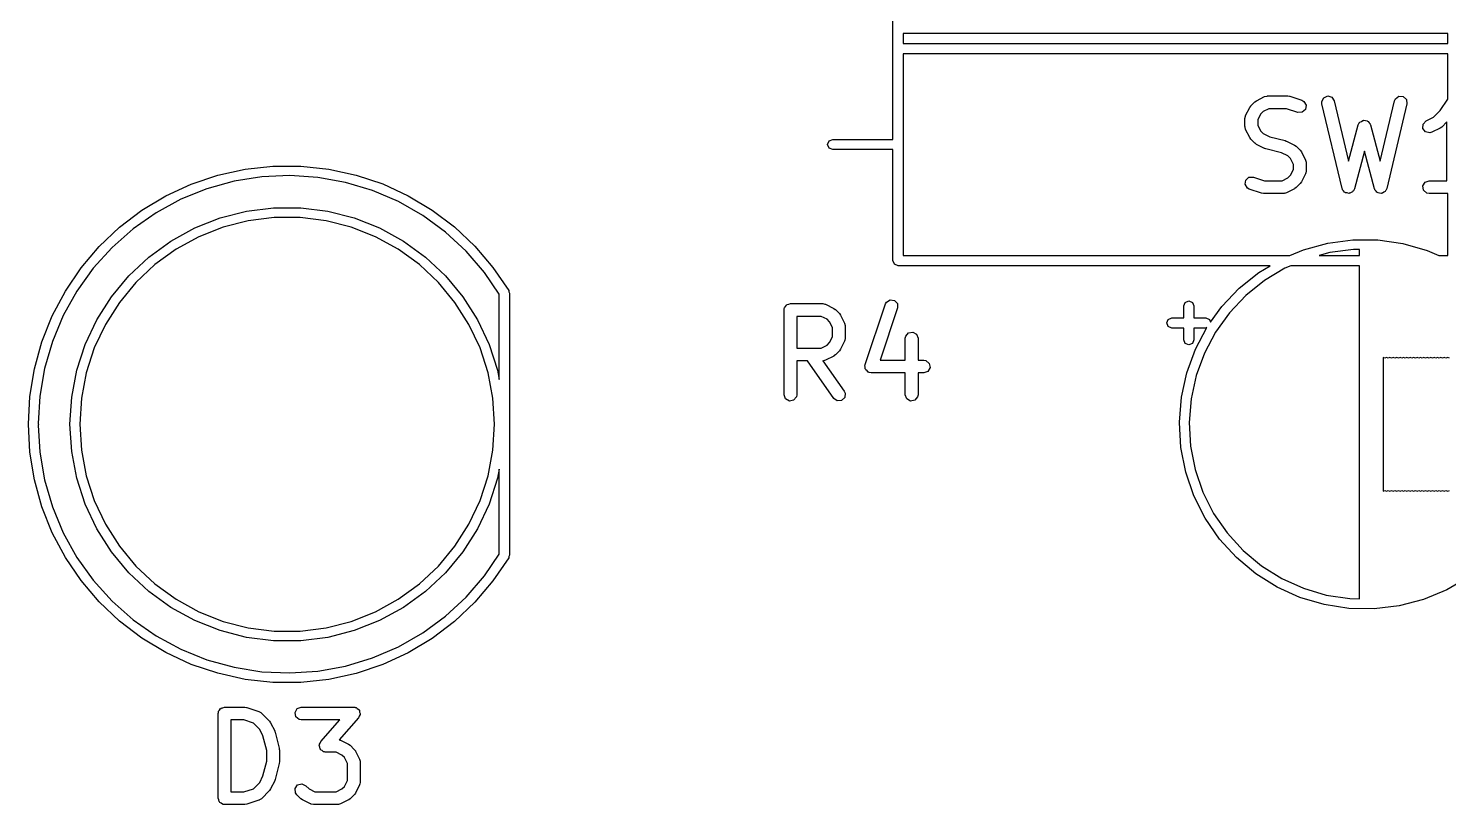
# Model space of a CAD drawing. Extents: x 6.2 to 32.3, y -34.5 to -0.4.
# Drawn here: x 6.18 to 22.92, y -34.49 to -25.33 of the extents above; entities that cross this region are included whole.
import ezdxf

# ---------------------------------------------------------------- set-up
doc = ezdxf.new("R2010")
doc.units = 0
doc.layers.add('BLACK', color=7, linetype='CONTINUOUS')

msp = doc.modelspace()

# ---------------------------------------------------------------- linework, layer by layer
at = {"layer": 'BLACK', "linetype": 'CONTINUOUS'}
for p, q in [((16.37, -26.64), (16.37, -24.26)), ((16.49, -25.39), (16.49, -25.51)), ((22.91, -25.39), (16.49, -25.39)), ((22.91, -25.51), (22.91, -25.39)), ((16.49, -25.51), (22.91, -25.51)), ((16.49, -25.63), (16.49, -28.01)), ((22.91, -25.63), (16.49, -25.63)), ((22.91, -26.1647), (22.91, -25.63)), ((20.527, -26.3593), (20.5746, -26.2641)), ((20.5746, -26.2641), (20.588, -26.2461)), ((20.588, -26.2461), (20.5887, -26.2446)), ((20.5887, -26.2446), (20.6363, -26.197)), ((20.6363, -26.197), (20.6546, -26.1841)), ((20.6546, -26.1841), (20.6558, -26.1829)), ((20.6558, -26.1829), (20.751, -26.1353)), ((20.8022, -26.2774), (20.7337, -26.3116)), ((20.751, -26.1353), (20.776, -26.1279)), ((20.776, -26.1279), (20.7803, -26.1289)), ((20.7803, -26.1289), (20.7845, -26.1274)), ((20.7845, -26.1274), (21.0226, -26.1274)), ((21.0105, -26.2774), (20.8022, -26.2774)), ((21.1418, -26.3212), (21.0105, -26.2774)), ((21.0226, -26.1274), (21.0447, -26.1313)), ((21.0447, -26.1313), (21.0464, -26.1312)), ((21.0464, -26.1312), (21.1892, -26.1788)), ((21.1892, -26.1788), (21.2121, -26.1913)), ((21.2121, -26.1913), (21.239, -26.235)), ((21.239, -26.235), (21.2314, -26.2857)), ((21.4243, -26.1937), (21.4473, -26.1479)), ((21.4259, -26.2198), (21.4243, -26.1937)), ((21.664, -27.2198), (21.4259, -26.2198)), ((21.4473, -26.1479), (21.4944, -26.1275)), ((21.4944, -26.1275), (21.5436, -26.1422)), ((21.5436, -26.1422), (21.5718, -26.185)), ((21.5718, -26.185), (21.741, -26.8959)), ((22.1138, -26.8959), (22.283, -26.185)), ((22.4289, -26.2198), (22.1908, -27.2198)), ((22.283, -26.185), (22.2934, -26.1611)), ((22.2934, -26.1611), (22.3345, -26.1305)), ((22.3345, -26.1305), (22.3857, -26.1335)), ((22.3857, -26.1335), (22.423, -26.1688)), ((22.423, -26.1688), (22.4289, -26.2198)), ((22.8215, -26.2975), (22.91, -26.1647)), ((20.5191, -26.3929), (20.5236, -26.3672)), ((20.5191, -26.4881), (20.5191, -26.3929)), ((20.5236, -26.3672), (20.5265, -26.3638)), ((20.5265, -26.3638), (20.527, -26.3593)), ((20.7033, -26.342), (20.6691, -26.4106)), ((20.6691, -26.4106), (20.6691, -26.4704)), ((20.7337, -26.3116), (20.7033, -26.342)), ((21.1931, -26.3197), (21.1418, -26.3212)), ((21.2314, -26.2857), (21.1931, -26.3197)), ((21.8549, -26.4688), (21.8659, -26.4451)), ((21.8659, -26.4451), (21.8715, -26.4412)), ((21.8715, -26.4412), (21.8744, -26.435)), ((21.8744, -26.435), (21.892, -26.4268)), ((21.892, -26.4268), (21.9079, -26.4157)), ((21.9079, -26.4157), (21.9147, -26.4163)), ((21.9147, -26.4163), (21.921, -26.4134)), ((21.921, -26.4134), (21.9397, -26.4184)), ((21.9397, -26.4184), (21.959, -26.4201)), ((21.959, -26.4201), (21.9639, -26.4249)), ((21.9639, -26.4249), (21.9705, -26.4267)), ((21.9705, -26.4267), (21.9816, -26.4426)), ((21.9816, -26.4426), (21.9953, -26.4563)), ((22.6205, -26.4583), (22.6558, -26.421)), ((22.6558, -26.421), (22.7401, -26.3788)), ((22.7401, -26.3788), (22.8215, -26.2975)), ((22.9, -26.4311), (22.8376, -26.4935)), ((22.9, -27.1274), (22.9, -26.4311)), ((20.5206, -26.4923), (20.5191, -26.4881)), ((20.5196, -26.4967), (20.5206, -26.4923)), ((20.527, -26.5216), (20.5196, -26.4967)), ((20.5746, -26.6169), (20.527, -26.5216)), ((20.6691, -26.4704), (20.7033, -26.5389)), ((20.7033, -26.5389), (20.7337, -26.5693)), ((20.7337, -26.5693), (20.8107, -26.6078)), ((20.8107, -26.6078), (20.9932, -26.6534)), ((21.741, -26.8959), (21.8549, -26.4688)), ((21.9953, -26.4563), (21.9959, -26.4631)), ((21.9959, -26.4631), (21.9999, -26.4688)), ((21.9999, -26.4688), (22.1138, -26.8959)), ((22.6174, -26.5095), (22.6205, -26.4583)), ((22.648, -26.5507), (22.6174, -26.5095)), ((22.6979, -26.5626), (22.648, -26.5507)), ((22.7228, -26.5552), (22.6979, -26.5626)), ((22.8181, -26.5076), (22.7228, -26.5552)), ((22.8192, -26.5064), (22.8181, -26.5076)), ((22.8376, -26.4935), (22.8192, -26.5064)), ((15.6, -26.7), (15.6176, -26.6576)), ((15.6176, -26.7424), (15.6, -26.7)), ((15.6176, -26.6576), (15.66, -26.64)), ((15.66, -26.76), (15.6176, -26.7424)), ((15.66, -26.64), (16.37, -26.64)), ((16.37, -26.76), (15.66, -26.76)), ((16.37, -28.07), (16.37, -26.76)), ((20.5758, -26.618), (20.5746, -26.6169)), ((20.5887, -26.6364), (20.5758, -26.618)), ((20.6363, -26.684), (20.5887, -26.6364)), ((20.6378, -26.6847), (20.6363, -26.684)), ((20.6558, -26.698), (20.6378, -26.6847)), ((20.751, -26.7457), (20.6558, -26.698)), ((20.7545, -26.7461), (20.751, -26.7457)), ((20.7664, -26.7513), (20.7545, -26.7461)), ((20.9488, -26.797), (20.7664, -26.7513)), ((20.9932, -26.6534), (21.005, -26.6587)), ((21.005, -26.6587), (21.0086, -26.6591)), ((21.0086, -26.6591), (21.1038, -26.7067)), ((21.1038, -26.7067), (21.1218, -26.7201)), ((21.1218, -26.7201), (21.1233, -26.7208)), ((21.1233, -26.7208), (21.1709, -26.7684)), ((21.1709, -26.7684), (21.1838, -26.7868)), ((21.9274, -26.7792), (21.8094, -27.2217)), ((22.0454, -27.2217), (21.9274, -26.7792)), ((21.0258, -26.8354), (20.9488, -26.797)), ((21.0562, -26.8659), (21.0258, -26.8354)), ((21.0905, -26.9344), (21.0562, -26.8659)), ((21.0905, -26.9942), (21.0905, -26.9344)), ((21.1838, -26.7868), (21.185, -26.7879)), ((21.185, -26.7879), (21.2326, -26.8831)), ((21.2326, -26.8831), (21.24, -26.9081)), ((21.24, -26.9081), (21.239, -26.9125)), ((21.239, -26.9125), (21.2405, -26.9167)), ((21.2405, -26.9167), (21.2405, -27.0119)), ((8.09916, -27.1674), (8.4119, -27.0618)), ((8.4119, -27.0618), (8.73424, -26.9906)), ((8.93099, -27.0807), (8.60374, -27.133)), ((8.73424, -26.9906), (9.06237, -26.9546)), ((9.26206, -27.0656), (8.93099, -27.0807)), ((9.06237, -26.9546), (9.39248, -26.9543)), ((9.59272, -27.0879), (9.26206, -27.0656)), ((9.39248, -26.9543), (9.72067, -26.9897)), ((9.91874, -27.1474), (9.59272, -27.0879)), ((9.72067, -26.9897), (10.0431, -27.0604)), ((10.0431, -27.0604), (10.3561, -27.1655)), ((20.5281, -27.119), (20.5665, -27.085)), ((20.5665, -27.085), (20.6178, -27.0836)), ((20.6178, -27.0836), (20.7491, -27.1274)), ((20.9573, -27.1274), (21.0258, -27.0931)), ((21.0258, -27.0931), (21.0562, -27.0627)), ((21.0562, -27.0627), (21.0905, -26.9942)), ((21.2326, -27.0454), (21.185, -27.1407)), ((21.2331, -27.041), (21.2326, -27.0454)), ((21.236, -27.0376), (21.2331, -27.041)), ((21.2405, -27.0119), (21.236, -27.0376)), ((7.79965, -27.3062), (8.09916, -27.1674)), ((8.28448, -27.2219), (7.97727, -27.3462)), ((8.60374, -27.133), (8.28448, -27.2219)), ((10.236, -27.2432), (9.91874, -27.1474)), ((10.5404, -27.3742), (10.236, -27.2432)), ((10.3561, -27.1655), (10.6558, -27.3038)), ((20.5206, -27.1698), (20.5281, -27.119)), ((20.5474, -27.2135), (20.5206, -27.1698)), ((20.5703, -27.2259), (20.5474, -27.2135)), ((20.7132, -27.2735), (20.5703, -27.2259)), ((20.7148, -27.2735), (20.7132, -27.2735)), ((20.7369, -27.2774), (20.7148, -27.2735)), ((20.975, -27.2774), (20.7369, -27.2774)), ((20.7491, -27.1274), (20.9573, -27.1274)), ((20.9792, -27.2758), (20.975, -27.2774)), ((20.9836, -27.2769), (20.9792, -27.2758)), ((21.0086, -27.2695), (20.9836, -27.2769)), ((21.1038, -27.2218), (21.0086, -27.2695)), ((21.1049, -27.2207), (21.1038, -27.2218)), ((21.1233, -27.2078), (21.1049, -27.2207)), ((21.1709, -27.1602), (21.1233, -27.2078)), ((21.1716, -27.1587), (21.1709, -27.1602)), ((21.185, -27.1407), (21.1716, -27.1587)), ((21.6683, -27.2263), (21.664, -27.2198)), ((21.669, -27.2342), (21.6683, -27.2263)), ((21.6821, -27.2472), (21.669, -27.2342)), ((21.6922, -27.2626), (21.6821, -27.2472)), ((21.6997, -27.2648), (21.6922, -27.2626)), ((21.7053, -27.2704), (21.6997, -27.2648)), ((21.7237, -27.272), (21.7053, -27.2704)), ((21.7414, -27.2772), (21.7237, -27.272)), ((21.7486, -27.2741), (21.7414, -27.2772)), ((21.7564, -27.2748), (21.7486, -27.2741)), ((21.7715, -27.2642), (21.7564, -27.2748)), ((21.7884, -27.2569), (21.7715, -27.2642)), ((21.792, -27.2498), (21.7884, -27.2569)), ((21.7984, -27.2453), (21.792, -27.2498)), ((21.8094, -27.2217), (21.7984, -27.2453)), ((22.0499, -27.2282), (22.0454, -27.2217)), ((22.0508, -27.236), (22.0499, -27.2282)), ((22.0642, -27.2486), (22.0508, -27.236)), ((22.0748, -27.2638), (22.0642, -27.2486)), ((22.0824, -27.2658), (22.0748, -27.2638)), ((22.0881, -27.2712), (22.0824, -27.2658)), ((22.1065, -27.2723), (22.0881, -27.2712)), ((22.1243, -27.2771), (22.1065, -27.2723)), ((22.1315, -27.2738), (22.1243, -27.2771)), ((22.1393, -27.2743), (22.1315, -27.2738)), ((22.1541, -27.2633), (22.1393, -27.2743)), ((22.1708, -27.2555), (22.1541, -27.2633)), ((22.1742, -27.2483), (22.1708, -27.2555)), ((22.1805, -27.2437), (22.1742, -27.2483)), ((22.1908, -27.2198), (22.1805, -27.2437)), ((22.6154, -27.1894), (22.6411, -27.1449)), ((22.6244, -27.2399), (22.6154, -27.1894)), ((22.6637, -27.2729), (22.6244, -27.2399)), ((22.6411, -27.1449), (22.6893, -27.1274)), ((22.6893, -27.2774), (22.6637, -27.2729)), ((22.6893, -27.1274), (22.9, -27.1274)), ((22.91, -27.2774), (22.6893, -27.2774)), ((22.91, -28.01), (22.91, -27.2774)), ((7.51691, -27.4765), (7.79965, -27.3062)), ((7.97727, -27.3462), (7.68604, -27.5044)), ((8.7503, -27.4853), (9.06926, -27.4451)), ((9.06926, -27.4451), (9.39074, -27.4451)), ((9.39074, -27.4451), (9.7097, -27.4853)), ((10.8281, -27.5387), (10.5404, -27.3742)), ((10.6558, -27.3038), (10.9388, -27.4737)), ((7.25423, -27.6765), (7.51691, -27.4765)), ((7.68604, -27.5044), (7.4145, -27.6944)), ((8.14001, -27.6836), (8.43892, -27.5653)), ((8.43892, -27.5653), (8.7503, -27.4853)), ((8.77189, -27.5985), (8.47451, -27.6748)), ((9.07649, -27.56), (8.77189, -27.5985)), ((9.38351, -27.56), (9.07649, -27.56)), ((9.68811, -27.5985), (9.38351, -27.56)), ((9.98549, -27.6748), (9.68811, -27.5985)), ((9.7097, -27.4853), (10.0211, -27.5653)), ((10.0211, -27.5653), (10.32, -27.6836)), ((11.0954, -27.7346), (10.8281, -27.5387)), ((10.9388, -27.4737), (11.2018, -27.6731)), ((7.01469, -27.9036), (7.25423, -27.6765)), ((7.4145, -27.6944), (7.16612, -27.9138)), ((7.85828, -27.8385), (8.14001, -27.6836)), ((8.47451, -27.6748), (8.18905, -27.7879)), ((10.271, -27.7879), (9.98549, -27.6748)), ((10.32, -27.6836), (10.6017, -27.8385)), ((11.339, -27.9594), (11.0954, -27.7346)), ((11.2018, -27.6731), (11.4418, -27.8999)), ((6.8011, -28.1553), (7.01469, -27.9036)), ((7.16612, -27.9138), (6.94405, -28.1598)), ((7.59819, -28.0275), (7.85828, -27.8385)), ((7.92, -27.9358), (7.67161, -28.1162)), ((8.18905, -27.7879), (7.92, -27.9358)), ((10.54, -27.9358), (10.271, -27.7879)), ((10.7884, -28.1162), (10.54, -27.9358)), ((10.6017, -27.8385), (10.8618, -28.0275)), ((11.4418, -27.8999), (11.6558, -28.1512)), ((21.0493, -28.01), (21.2105, -27.9413)), ((21.2105, -27.9413), (21.4965, -27.863)), ((21.4965, -27.863), (21.7905, -27.8243)), ((21.7978, -27.9393), (21.5193, -27.9759)), ((21.7905, -27.8243), (22.0871, -27.8259)), ((21.8674, -27.9396), (21.7978, -27.9393)), ((21.8674, -28.01), (21.8674, -27.9396)), ((22.0871, -27.8259), (22.3806, -27.8676)), ((22.3806, -27.8676), (22.6658, -27.9489)), ((22.6658, -27.9489), (22.8051, -28.01)), ((7.36384, -28.2476), (7.59819, -28.0275)), ((7.67161, -28.1162), (7.4478, -28.3264)), ((11.0122, -28.3264), (10.7884, -28.1162)), ((10.8618, -28.0275), (11.0962, -28.2476)), ((11.5556, -28.2102), (11.339, -27.9594)), ((16.3876, -28.1124), (16.37, -28.07)), ((16.43, -28.13), (16.3876, -28.1124)), ((16.49, -28.01), (21.0493, -28.01)), ((21.5193, -27.9759), (21.3947, -28.01)), ((21.3947, -28.01), (21.8674, -28.01)), ((22.8051, -28.01), (22.91, -28.01)), ((6.61597, -28.4286), (6.8011, -28.1553)), ((6.94405, -28.1598), (6.75114, -28.4293)), ((7.15892, -28.4953), (7.36384, -28.2476)), ((11.0962, -28.2476), (11.3011, -28.4953)), ((11.73, -28.4654), (11.5556, -28.2102)), ((11.6558, -28.1512), (11.8414, -28.4242)), ((20.8167, -28.13), (16.43, -28.13)), ((20.4518, -28.3953), (20.6832, -28.2099)), ((20.6832, -28.2099), (20.8167, -28.13)), ((20.99, -28.1602), (20.749, -28.3045)), ((21.0609, -28.13), (20.99, -28.1602)), ((21.8674, -28.13), (21.0609, -28.13)), ((21.8674, -32.0593), (21.8674, -28.13)), ((6.46145, -28.7203), (6.61597, -28.4286)), ((6.75114, -28.4293), (6.58985, -28.7188)), ((7.4478, -28.3264), (7.2521, -28.563)), ((11.2079, -28.563), (11.0122, -28.3264)), ((11.8414, -28.4242), (11.8414, -28.4242)), ((11.8414, -28.4242), (11.8438, -28.4399)), ((11.8438, -28.4399), (11.85, -28.455)), ((11.85, -28.455), (11.85, -31.545)), ((20.2477, -28.6104), (20.4518, -28.3953)), ((20.749, -28.3045), (20.5298, -28.4801)), ((6.98665, -28.7667), (7.15892, -28.4953)), ((7.2521, -28.563), (7.08758, -28.8222)), ((11.3724, -28.8222), (11.2079, -28.563)), ((11.3011, -28.4953), (11.4733, -28.7667)), ((11.73, -29.4704), (11.73, -28.4654)), ((15.0914, -28.6267), (15.104, -28.6118)), ((15.104, -28.6118), (15.1137, -28.5949)), ((15.1137, -28.5949), (15.1201, -28.5926)), ((15.1201, -28.5926), (15.1244, -28.5874)), ((15.1244, -28.5874), (15.1436, -28.584)), ((15.1436, -28.584), (15.1619, -28.5774)), ((15.1619, -28.5774), (15.5429, -28.5774)), ((15.5429, -28.5774), (15.5685, -28.5819)), ((15.5685, -28.5819), (15.5719, -28.5848)), ((15.5719, -28.5848), (15.5764, -28.5853)), ((15.5764, -28.5853), (15.6716, -28.6329)), ((16.0431, -29.2953), (16.2812, -28.581)), ((16.2812, -28.581), (16.2936, -28.5581)), ((16.2936, -28.5581), (16.3373, -28.5313)), ((16.3373, -28.5313), (16.3881, -28.5388)), ((16.3881, -28.5388), (16.4221, -28.5772)), ((16.4221, -28.5772), (16.4235, -28.6285)), ((19.7976, -28.605), (19.8152, -28.5626)), ((19.7976, -28.745), (19.7976, -28.605)), ((19.8152, -28.5626), (19.8576, -28.545)), ((19.8576, -28.545), (19.9, -28.5626)), ((19.9, -28.5626), (19.9176, -28.605)), ((19.9176, -28.605), (19.9176, -28.745)), ((20.114, -28.7964), (20.2477, -28.6104)), ((20.5298, -28.4801), (20.3364, -28.6838)), ((6.33937, -29.027), (6.46145, -28.7203)), ((6.58985, -28.7188), (6.46222, -29.0246)), ((6.84977, -29.0576), (6.98665, -28.7667)), ((11.4733, -28.7667), (11.6102, -29.0576)), ((15.0869, -28.6524), (15.0886, -28.6426)), ((15.0869, -29.6524), (15.0869, -28.6524)), ((15.088, -28.6394), (15.0897, -28.6365)), ((15.0886, -28.6426), (15.088, -28.6394)), ((15.0897, -28.6365), (15.0914, -28.6267)), ((15.2369, -28.7274), (15.2369, -29.1012)), ((15.5252, -28.7274), (15.2369, -28.7274)), ((15.5937, -28.7616), (15.5252, -28.7274)), ((15.6241, -28.792), (15.5937, -28.7616)), ((15.6716, -28.6329), (15.6896, -28.6463)), ((15.6896, -28.6463), (15.6911, -28.647)), ((15.6911, -28.647), (15.7387, -28.6946)), ((15.7387, -28.6946), (15.7516, -28.713)), ((15.7516, -28.713), (15.7528, -28.7141)), ((15.7528, -28.7141), (15.8004, -28.8093)), ((16.4235, -28.6285), (16.2183, -29.244)), ((19.5976, -28.805), (19.6152, -28.7626)), ((19.6152, -28.7626), (19.6576, -28.745)), ((19.6576, -28.745), (19.7976, -28.745)), ((19.9176, -28.745), (20.0576, -28.745)), ((20.0576, -28.745), (20.1, -28.7626)), ((20.1, -28.7626), (20.114, -28.7964)), ((20.3364, -28.6838), (20.1725, -28.9119)), ((7.08758, -28.8222), (6.95686, -29.1)), ((11.5031, -29.1), (11.3724, -28.8222)), ((15.6583, -28.8606), (15.6241, -28.792)), ((15.6583, -28.968), (15.6583, -28.8606)), ((15.8004, -28.8093), (15.8078, -28.8343)), ((15.8078, -28.8343), (15.8068, -28.8386)), ((15.8068, -28.8386), (15.8083, -28.8429)), ((15.8083, -28.8429), (15.8083, -28.9857)), ((16.52, -28.9601), (16.553, -28.9208)), ((16.553, -28.9208), (16.6035, -28.9119)), ((16.6035, -28.9119), (16.6479, -28.9375)), ((16.6479, -28.9375), (16.6655, -28.9857)), ((19.6152, -28.8474), (19.5976, -28.805)), ((19.6576, -28.865), (19.6152, -28.8474)), ((19.7976, -28.865), (19.6576, -28.865)), ((19.7976, -29.005), (19.7976, -28.865)), ((20.0576, -28.865), (19.9176, -28.865)), ((19.9176, -28.865), (19.9176, -29.005)), ((19.9359, -29.1133), (20.0701, -28.8598)), ((20.1725, -28.9119), (20.0411, -29.1602)), ((20.0701, -28.8598), (20.0576, -28.865)), ((6.25114, -29.3451), (6.33937, -29.027)), ((6.46222, -29.0246), (6.3699, -29.3429)), ((6.75043, -29.3634), (6.84977, -29.0576)), ((6.95686, -29.1), (6.86198, -29.392)), ((11.598, -29.392), (11.5031, -29.1)), ((11.6102, -29.0576), (11.7096, -29.3634)), ((15.2369, -29.1012), (15.5252, -29.1012)), ((15.5252, -29.1012), (15.5937, -29.0669)), ((15.5937, -29.0669), (15.6241, -29.0365)), ((15.6241, -29.0365), (15.6583, -28.968)), ((15.7528, -29.1145), (15.7394, -29.1325)), ((15.8004, -29.0193), (15.7528, -29.1145)), ((15.8009, -29.0148), (15.8004, -29.0193)), ((15.8038, -29.0114), (15.8009, -29.0148)), ((15.8083, -28.9857), (15.8038, -29.0114)), ((16.5155, -28.9857), (16.52, -28.9601)), ((16.5155, -29.244), (16.5155, -28.9857)), ((16.6655, -28.9857), (16.6655, -29.244)), ((19.8152, -29.0474), (19.7976, -29.005)), ((19.8576, -29.065), (19.8152, -29.0474)), ((19.834, -29.3918), (19.9359, -29.1133)), ((19.9, -29.0474), (19.8576, -29.065)), ((19.9176, -29.005), (19.9, -29.0474)), ((15.361, -29.2512), (15.2369, -29.2512)), ((15.2369, -29.2512), (15.2369, -29.6524)), ((15.6719, -29.6954), (15.361, -29.2512)), ((15.5471, -29.2497), (15.5438, -29.2508)), ((15.5438, -29.2508), (15.7948, -29.6094)), ((15.5514, -29.2507), (15.5471, -29.2497)), ((15.5764, -29.2433), (15.5514, -29.2507)), ((15.6716, -29.1957), (15.5764, -29.2433)), ((15.6728, -29.1945), (15.6716, -29.1957)), ((15.6911, -29.1816), (15.6728, -29.1945)), ((15.7387, -29.134), (15.6911, -29.1816)), ((15.7394, -29.1325), (15.7387, -29.134)), ((16.2183, -29.244), (16.5155, -29.244)), ((16.6655, -29.244), (16.7333, -29.244)), ((16.7333, -29.244), (16.759, -29.2486)), ((16.759, -29.2486), (16.7983, -29.2815)), ((16.7983, -29.2815), (16.8072, -29.3321)), ((20.0411, -29.1602), (19.9446, -29.4239)), ((22.1674, -29.22), (22.1474, -29.2117)), ((22.1474, -29.2117), (22.1474, -30.7883)), ((22.1874, -29.2117), (22.1674, -29.22)), ((22.2074, -29.22), (22.1874, -29.2117)), ((22.2274, -29.2117), (22.2074, -29.22)), ((22.2474, -29.22), (22.2274, -29.2117)), ((22.2674, -29.2117), (22.2474, -29.22)), ((22.2874, -29.22), (22.2674, -29.2117)), ((22.3074, -29.2117), (22.2874, -29.22)), ((22.3274, -29.22), (22.3074, -29.2117)), ((22.3474, -29.2117), (22.3274, -29.22)), ((22.3674, -29.22), (22.3474, -29.2117)), ((22.3874, -29.2117), (22.3674, -29.22)), ((22.4074, -29.22), (22.3874, -29.2117)), ((22.4274, -29.2117), (22.4074, -29.22)), ((22.4474, -29.22), (22.4274, -29.2117)), ((22.4674, -29.2117), (22.4474, -29.22)), ((22.4874, -29.22), (22.4674, -29.2117)), ((22.5074, -29.2117), (22.4874, -29.22)), ((22.5274, -29.22), (22.5074, -29.2117)), ((22.5474, -29.2117), (22.5274, -29.22)), ((22.5674, -29.22), (22.5474, -29.2117)), ((22.5874, -29.2117), (22.5674, -29.22)), ((22.6074, -29.22), (22.5874, -29.2117)), ((22.6279, -29.2115), (22.6074, -29.22)), ((22.6484, -29.22), (22.6279, -29.2115)), ((22.6684, -29.2117), (22.6484, -29.22)), ((22.6884, -29.22), (22.6684, -29.2117)), ((22.7084, -29.2117), (22.6884, -29.22)), ((22.7284, -29.22), (22.7084, -29.2117)), ((22.7484, -29.2117), (22.7284, -29.22)), ((22.7684, -29.22), (22.7484, -29.2117)), ((22.7884, -29.2117), (22.7684, -29.22)), ((22.8084, -29.22), (22.7884, -29.2117)), ((22.8284, -29.2117), (22.8084, -29.22)), ((22.8484, -29.22), (22.8284, -29.2117)), ((22.8684, -29.2117), (22.8484, -29.22)), ((22.8884, -29.22), (22.8684, -29.2117)), ((22.9084, -29.2117), (22.8884, -29.22)), ((22.9284, -29.22), (22.9084, -29.2117)), ((6.19781, -29.6708), (6.25114, -29.3451)), ((6.3699, -29.3429), (6.31405, -29.6696)), ((6.69019, -29.6791), (6.75043, -29.3634)), ((6.86198, -29.392), (6.80445, -29.6936)), ((11.6555, -29.6936), (11.598, -29.392)), ((11.7096, -29.3634), (11.73, -29.4704)), ((16.0404, -29.306), (16.0433, -29.3011)), ((16.044, -29.3262), (16.0404, -29.306)), ((16.0433, -29.3011), (16.0431, -29.2953)), ((16.0445, -29.3466), (16.044, -29.3262)), ((16.0483, -29.3509), (16.0445, -29.3466)), ((16.0493, -29.3565), (16.0483, -29.3509)), ((16.065, -29.3697), (16.0493, -29.3565)), ((16.0786, -29.385), (16.065, -29.3697)), ((16.0842, -29.3858), (16.0786, -29.385)), ((16.0886, -29.3895), (16.0842, -29.3858)), ((16.1143, -29.394), (16.0886, -29.3895)), ((16.5155, -29.394), (16.1143, -29.394)), ((16.5155, -29.6524), (16.5155, -29.394)), ((16.7333, -29.394), (16.6655, -29.394)), ((16.6655, -29.394), (16.6655, -29.6524)), ((16.7815, -29.3765), (16.7333, -29.394)), ((16.8072, -29.3321), (16.7815, -29.3765)), ((19.7708, -29.6815), (19.834, -29.3918)), ((19.9446, -29.4239), (19.8847, -29.6984)), ((15.7948, -29.6094), (15.8058, -29.633)), ((6.18006, -29.9994), (6.19781, -29.6708)), ((6.31405, -29.6696), (6.29598, -29.9898)), ((6.67, -30), (6.69019, -29.6791)), ((6.80445, -29.6936), (6.78518, -30)), ((11.6748, -30), (11.6555, -29.6936)), ((15.1045, -29.7006), (15.0869, -29.6524)), ((15.1489, -29.7262), (15.1045, -29.7006)), ((15.1994, -29.7173), (15.1489, -29.7262)), ((15.2324, -29.678), (15.1994, -29.7173)), ((15.2369, -29.6524), (15.2324, -29.678)), ((15.7139, -29.7248), (15.6719, -29.6954)), ((15.765, -29.7204), (15.7139, -29.7248)), ((15.8013, -29.6841), (15.765, -29.7204)), ((15.8058, -29.633), (15.8013, -29.6841)), ((16.533, -29.7006), (16.5155, -29.6524)), ((16.5775, -29.7262), (16.533, -29.7006)), ((16.628, -29.7173), (16.5775, -29.7262)), ((16.661, -29.678), (16.628, -29.7173)), ((16.6655, -29.6524), (16.661, -29.678)), ((19.7475, -29.9772), (19.7708, -29.6815)), ((19.8847, -29.6984), (19.8627, -29.9784)), ((6.18, -29.9995), (6.18006, -29.9994)), ((6.18003, -30), (6.18, -29.9995)), ((6.18, -29.9995), (6.18, -29.9995)), ((6.18, -30.0005), (6.18003, -30)), ((6.18006, -30.0006), (6.18, -30.0005)), ((6.18, -30.0005), (6.18, -30.0005)), ((6.19781, -30.3291), (6.18006, -30.0006)), ((6.29598, -29.9898), (6.3, -29.9995)), ((6.3, -30.0005), (6.29598, -30.0102)), ((6.29598, -30.0102), (6.31405, -30.3304)), ((6.3, -29.9995), (6.29981, -30)), ((6.29981, -30), (6.3, -30.0005)), ((6.69019, -30.3209), (6.67, -30)), ((6.78518, -30), (6.80445, -30.3064)), ((11.6555, -30.3064), (11.6748, -30)), ((19.7476, -29.9784), (19.7475, -29.9772)), ((19.7646, -30.2732), (19.7476, -29.9784)), ((19.8627, -29.9784), (19.8789, -30.2588)), ((19.8217, -30.5642), (19.7646, -30.2732)), ((19.8789, -30.2588), (19.9329, -30.5344)), ((6.25114, -30.6549), (6.19781, -30.3291)), ((6.31405, -30.3304), (6.3699, -30.6571)), ((6.75043, -30.6366), (6.69019, -30.3209)), ((6.80445, -30.3064), (6.86198, -30.608)), ((11.598, -30.608), (11.6555, -30.3064)), ((6.86198, -30.608), (6.95686, -30.9)), ((11.5031, -30.9), (11.598, -30.608)), ((11.73, -30.5296), (11.7096, -30.6366)), ((11.73, -31.5346), (11.73, -30.5296)), ((19.9177, -30.8448), (19.8217, -30.5642)), ((19.9329, -30.5344), (20.0239, -30.8001)), ((6.33937, -30.973), (6.25114, -30.6549)), ((6.3699, -30.6571), (6.46222, -30.9754)), ((6.84977, -30.9424), (6.75043, -30.6366)), ((11.7096, -30.6366), (11.6102, -30.9424)), ((20.0239, -30.8001), (20.1501, -31.0511)), ((22.1474, -30.7883), (22.1674, -30.78)), ((22.1674, -30.78), (22.1874, -30.7883)), ((22.1874, -30.7883), (22.2074, -30.78)), ((22.2074, -30.78), (22.2274, -30.7883)), ((22.2274, -30.7883), (22.2474, -30.78)), ((22.2474, -30.78), (22.2674, -30.7883)), ((22.2674, -30.7883), (22.2874, -30.78)), ((22.2874, -30.78), (22.3074, -30.7883)), ((22.3074, -30.7883), (22.3274, -30.78)), ((22.3274, -30.78), (22.3474, -30.7883)), ((22.3474, -30.7883), (22.3674, -30.78)), ((22.3674, -30.78), (22.3874, -30.7883)), ((22.3874, -30.7883), (22.4074, -30.78)), ((22.4074, -30.78), (22.4274, -30.7883)), ((22.4274, -30.7883), (22.4474, -30.78)), ((22.4474, -30.78), (22.4674, -30.7883)), ((22.4674, -30.7883), (22.4874, -30.78)), ((22.4874, -30.78), (22.5074, -30.7883)), ((22.5074, -30.7883), (22.5274, -30.78)), ((22.5274, -30.78), (22.5474, -30.7883)), ((22.5474, -30.7883), (22.5674, -30.78)), ((22.5674, -30.78), (22.5874, -30.7883)), ((22.5874, -30.7883), (22.6074, -30.78)), ((22.6074, -30.78), (22.6279, -30.7885)), ((22.6279, -30.7885), (22.6484, -30.78)), ((22.6484, -30.78), (22.6684, -30.7883)), ((22.6684, -30.7883), (22.6884, -30.78)), ((22.6884, -30.78), (22.7084, -30.7883)), ((22.7084, -30.7883), (22.7284, -30.78)), ((22.7284, -30.78), (22.7484, -30.7883)), ((22.7484, -30.7883), (22.7684, -30.78)), ((22.7684, -30.78), (22.7884, -30.7883)), ((22.7884, -30.7883), (22.8084, -30.78)), ((22.8084, -30.78), (22.8284, -30.7883)), ((22.8284, -30.7883), (22.8484, -30.78)), ((22.8484, -30.78), (22.8684, -30.7883)), ((22.8684, -30.7883), (22.8884, -30.78)), ((22.8884, -30.78), (22.9084, -30.7883)), ((22.9084, -30.7883), (22.9284, -30.78)), ((6.98665, -31.2333), (6.84977, -30.9424)), ((6.95686, -30.9), (7.08758, -31.1778)), ((11.3724, -31.1778), (11.5031, -30.9)), ((11.6102, -30.9424), (11.4733, -31.2333)), ((20.051, -31.1097), (19.9177, -30.8448)), ((6.46145, -31.2797), (6.33937, -30.973)), ((6.46222, -30.9754), (6.58985, -31.2812)), ((20.2189, -31.3541), (20.051, -31.1097)), ((20.1501, -31.0511), (20.3092, -31.2826)), ((6.61597, -31.5714), (6.46145, -31.2797)), ((6.58985, -31.2812), (6.75114, -31.5707)), ((7.15892, -31.5047), (6.98665, -31.2333)), ((7.08758, -31.1778), (7.2521, -31.437)), ((11.2079, -31.437), (11.3724, -31.1778)), ((11.4733, -31.2333), (11.3011, -31.5047)), ((20.3092, -31.2826), (20.4983, -31.4903)), ((7.2521, -31.437), (7.4478, -31.6736)), ((11.0122, -31.6736), (11.2079, -31.437)), ((20.4185, -31.5734), (20.2189, -31.3541)), ((6.8011, -31.8447), (6.61597, -31.5714)), ((6.75114, -31.5707), (6.94405, -31.8402)), ((7.36384, -31.7524), (7.15892, -31.5047)), ((11.3011, -31.5047), (11.0962, -31.7524)), ((11.5556, -31.7898), (11.73, -31.5346)), ((11.8414, -31.5758), (11.6558, -31.8488)), ((11.8438, -31.5601), (11.8414, -31.5758)), ((11.8414, -31.5758), (11.8414, -31.5758)), ((11.85, -31.545), (11.8438, -31.5601)), ((20.646, -31.7637), (20.4185, -31.5734)), ((20.4983, -31.4903), (20.7137, -31.6705)), ((7.59819, -31.9725), (7.36384, -31.7524)), ((7.4478, -31.6736), (7.67161, -31.8838)), ((10.7884, -31.8838), (11.0122, -31.6736)), ((11.0962, -31.7524), (10.8618, -31.9725)), ((11.339, -32.0406), (11.5556, -31.7898)), ((20.8972, -31.9212), (20.646, -31.7637)), ((20.7137, -31.6705), (20.9517, -31.8197)), ((23.1527, -31.803), (22.8967, -31.9527)), ((7.01469, -32.0964), (6.8011, -31.8447)), ((6.94405, -31.8402), (7.16612, -32.0862)), ((7.67161, -31.8838), (7.92, -32.0642)), ((10.54, -32.0642), (10.7884, -31.8838)), ((11.6558, -31.8488), (11.4418, -32.1001)), ((21.1675, -32.0433), (20.8972, -31.9212)), ((20.9517, -31.8197), (21.2077, -31.9353)), ((21.2077, -31.9353), (21.477, -32.0151)), ((22.8967, -31.9527), (22.6227, -32.0661)), ((7.25423, -32.3235), (7.01469, -32.0964)), ((7.16612, -32.0862), (7.4145, -32.3056)), ((7.85828, -32.1615), (7.59819, -31.9725)), ((7.92, -32.0642), (8.18905, -32.2121)), ((10.271, -32.2121), (10.54, -32.0642)), ((10.8618, -31.9725), (10.6017, -32.1615)), ((11.0954, -32.2654), (11.339, -32.0406)), ((11.4418, -32.1001), (11.2018, -32.3269)), ((21.4518, -32.1275), (21.1675, -32.0433)), ((21.745, -32.1724), (21.4518, -32.1275)), ((21.477, -32.0151), (21.7546, -32.0576)), ((21.7546, -32.0576), (21.8674, -32.0593)), ((22.6227, -32.0661), (22.3359, -32.1414)), ((7.4145, -32.3056), (7.68604, -32.4956)), ((8.14001, -32.3164), (7.85828, -32.1615)), ((8.18905, -32.2121), (8.47451, -32.3252)), ((9.98549, -32.3252), (10.271, -32.2121)), ((10.6017, -32.1615), (10.32, -32.3164)), ((10.8281, -32.4613), (11.0954, -32.2654)), ((22.0415, -32.177), (21.745, -32.1724)), ((22.3359, -32.1414), (22.0415, -32.177)), ((7.51691, -32.5235), (7.25423, -32.3235)), ((8.43892, -32.4347), (8.14001, -32.3164)), ((8.7503, -32.5147), (8.43892, -32.4347)), ((8.47451, -32.3252), (8.77189, -32.4015)), ((8.77189, -32.4015), (9.07649, -32.44)), ((9.07649, -32.44), (9.38351, -32.44)), ((9.38351, -32.44), (9.68811, -32.4015)), ((9.68811, -32.4015), (9.98549, -32.3252)), ((10.0211, -32.4347), (9.7097, -32.5147)), ((10.32, -32.3164), (10.0211, -32.4347)), ((10.5404, -32.6258), (10.8281, -32.4613)), ((11.2018, -32.3269), (10.9388, -32.5263)), ((7.79965, -32.6938), (7.51691, -32.5235)), ((7.68604, -32.4956), (7.97727, -32.6538)), ((9.06926, -32.5549), (8.7503, -32.5147)), ((9.39074, -32.5549), (9.06926, -32.5549)), ((9.7097, -32.5147), (9.39074, -32.5549)), ((10.236, -32.7568), (10.5404, -32.6258)), ((10.9388, -32.5263), (10.6558, -32.6962)), ((8.09916, -32.8326), (7.79965, -32.6938)), ((7.97727, -32.6538), (8.28448, -32.7781)), ((8.28448, -32.7781), (8.60374, -32.867)), ((9.91874, -32.8526), (10.236, -32.7568)), ((10.6558, -32.6962), (10.3561, -32.8345)), ((8.4119, -32.9382), (8.09916, -32.8326)), ((8.73424, -33.0094), (8.4119, -32.9382)), ((8.60374, -32.867), (8.93099, -32.9193)), ((8.93099, -32.9193), (9.26206, -32.9344)), ((9.26206, -32.9344), (9.59272, -32.9121)), ((9.59272, -32.9121), (9.91874, -32.8526)), ((10.0431, -32.9396), (9.72067, -33.0103)), ((10.3561, -32.8345), (10.0431, -32.9396)), ((9.06237, -33.0454), (8.73424, -33.0094)), ((9.39248, -33.0457), (9.06237, -33.0454)), ((9.72067, -33.0103), (9.39248, -33.0457)), ((8.4169, -33.4124), (8.41862, -33.4026)), ((8.4169, -34.4124), (8.4169, -33.4124)), ((8.41804, -33.3994), (8.41971, -33.3965)), ((8.41862, -33.4026), (8.41804, -33.3994)), ((8.41971, -33.3965), (8.42143, -33.3867)), ((8.42143, -33.3867), (8.43395, -33.3718)), ((8.43395, -33.3718), (8.44369, -33.3549)), ((8.44369, -33.3549), (8.45005, -33.3526)), ((8.45005, -33.3526), (8.4544, -33.3474)), ((8.4544, -33.3474), (8.47359, -33.344)), ((8.47359, -33.344), (8.4919, -33.3374)), ((8.4919, -33.3374), (8.73, -33.3374)), ((8.73, -33.3374), (8.75208, -33.3413)), ((8.75208, -33.3413), (8.75372, -33.3412)), ((8.75372, -33.3412), (8.89658, -33.3888)), ((8.89658, -33.3888), (8.91948, -33.4013)), ((8.91948, -33.4013), (8.92183, -33.4051)), ((8.92183, -33.4051), (8.92589, -33.407)), ((8.92589, -33.407), (9.02113, -33.5022)), ((9.3228, -33.3994), (9.34846, -33.3549)), ((9.33171, -33.4499), (9.3228, -33.3994)), ((9.37101, -33.4829), (9.33171, -33.4499)), ((9.34846, -33.3549), (9.39667, -33.3374)), ((9.39667, -33.3374), (10.0157, -33.3374)), ((10.0722, -33.4618), (9.84466, -33.7218)), ((10.0157, -33.3374), (10.0268, -33.3393)), ((10.0268, -33.3393), (10.0303, -33.3388)), ((10.0303, -33.3388), (10.0329, -33.3404)), ((10.0329, -33.3404), (10.0414, -33.3419)), ((10.0414, -33.3419), (10.0569, -33.3549)), ((10.0569, -33.3549), (10.0742, -33.3654)), ((10.0795, -33.4429), (10.0722, -33.4618)), ((10.0742, -33.3654), (10.0761, -33.371)), ((10.0761, -33.371), (10.0807, -33.3749)), ((10.0896, -33.4254), (10.0795, -33.4429)), ((10.0807, -33.3749), (10.0842, -33.3948)), ((10.0842, -33.3948), (10.0907, -33.4139)), ((10.0907, -33.4139), (10.0885, -33.4195)), ((10.0885, -33.4195), (10.0896, -33.4254)), ((8.5669, -33.4874), (8.5669, -34.3374)), ((8.71783, -33.4874), (8.5669, -33.4874)), ((8.83234, -33.5256), (8.71783, -33.4874)), ((8.90646, -33.5997), (8.83234, -33.5256)), ((8.94495, -33.6767), (8.90646, -33.5997)), ((9.02113, -33.5022), (9.03399, -33.5206)), ((9.03399, -33.5206), (9.03518, -33.5217)), ((9.03518, -33.5217), (9.0828, -33.6169)), ((9.0828, -33.6169), (9.08649, -33.6293)), ((9.08649, -33.6293), (9.08847, -33.6323)), ((9.08847, -33.6323), (9.13609, -33.8228)), ((9.39667, -33.4874), (9.37101, -33.4829)), ((9.85043, -33.4874), (9.39667, -33.4874)), ((9.62594, -33.7439), (9.85043, -33.4874)), ((8.98833, -33.8502), (8.94495, -33.6767)), ((9.6074, -33.7918), (9.60956, -33.7862)), ((9.61392, -33.8109), (9.6074, -33.7918)), ((9.60852, -33.7803), (9.61863, -33.7628)), ((9.60956, -33.7862), (9.60852, -33.7803)), ((9.61743, -33.8308), (9.61392, -33.8109)), ((9.61863, -33.7628), (9.62594, -33.7439)), ((9.84466, -33.7218), (9.85089, -33.7229)), ((9.85089, -33.7229), (9.85432, -33.7257)), ((9.85432, -33.7257), (9.85878, -33.7263)), ((9.85878, -33.7263), (9.95402, -33.7739)), ((9.95402, -33.7739), (9.97203, -33.7872)), ((9.97203, -33.7872), (9.97351, -33.7879)), ((9.97351, -33.7879), (10.0211, -33.8355)), ((8.94495, -34.1481), (8.98833, -33.9746)), ((8.98833, -33.9746), (8.98833, -33.8502)), ((9.13609, -33.8228), (9.13715, -33.8377)), ((9.13715, -33.8377), (9.13833, -33.841)), ((9.13833, -33.841), (9.13833, -33.9838)), ((9.62201, -33.8347), (9.61743, -33.8308)), ((9.62394, -33.8403), (9.62201, -33.8347)), ((9.64124, -33.8508), (9.62394, -33.8403)), ((9.65673, -33.8638), (9.64124, -33.8508)), ((9.66517, -33.8653), (9.65673, -33.8638)), ((9.66783, -33.8669), (9.66517, -33.8653)), ((9.67127, -33.8664), (9.66783, -33.8669)), ((9.68238, -33.8683), (9.67127, -33.8664)), ((9.80753, -33.8683), (9.68238, -33.8683)), ((9.87605, -33.9026), (9.80753, -33.8683)), ((9.90646, -33.933), (9.87605, -33.9026)), ((9.94071, -34.0015), (9.90646, -33.933)), ((10.0211, -33.8355), (10.034, -33.8539)), ((10.034, -33.8539), (10.0352, -33.855)), ((10.0352, -33.855), (10.0828, -33.9503)), ((10.0828, -33.9503), (10.0902, -33.9752)), ((10.0902, -33.9752), (10.0892, -33.9796)), ((10.0892, -33.9796), (10.0907, -33.9838)), ((9.13609, -34.002), (9.08847, -34.1925)), ((9.13833, -33.9838), (9.13573, -33.9986)), ((9.13573, -33.9986), (9.13609, -34.002)), ((9.94071, -34.2042), (9.94071, -34.0015)), ((10.0907, -33.9838), (10.0907, -34.2219)), ((8.71783, -34.3374), (8.83234, -34.2992)), ((8.83234, -34.2992), (8.90646, -34.2251)), ((8.90646, -34.2251), (8.94495, -34.1481)), ((9.03518, -34.3031), (9.02182, -34.3211)), ((9.0828, -34.2078), (9.03518, -34.3031)), ((9.0832, -34.2043), (9.0828, -34.2078)), ((9.08847, -34.1925), (9.0832, -34.2043)), ((9.32422, -34.2977), (9.35365, -34.2557)), ((9.32869, -34.3488), (9.32422, -34.2977)), ((9.35365, -34.2557), (9.4032, -34.2424)), ((9.4032, -34.2424), (9.4497, -34.2641)), ((9.4497, -34.2641), (9.48871, -34.3031)), ((9.48871, -34.3031), (9.55723, -34.3374)), ((9.80753, -34.3374), (9.87605, -34.3031)), ((9.87605, -34.3031), (9.90646, -34.2727)), ((9.90646, -34.2727), (9.94071, -34.2042)), ((10.0828, -34.2554), (10.0352, -34.3507)), ((10.0833, -34.251), (10.0828, -34.2554)), ((10.0862, -34.2476), (10.0833, -34.251)), ((10.0907, -34.2219), (10.0862, -34.2476)), ((8.42357, -34.4307), (8.4169, -34.4124)), ((8.42695, -34.4499), (8.42357, -34.4307)), ((8.43214, -34.4542), (8.42695, -34.4499)), ((8.43445, -34.4606), (8.43214, -34.4542)), ((8.45132, -34.4703), (8.43445, -34.4606)), ((8.46625, -34.4829), (8.45132, -34.4703)), ((8.5669, -34.3374), (8.71783, -34.3374)), ((8.89657, -34.4359), (8.75372, -34.4835)), ((8.90009, -34.4331), (8.89657, -34.4359)), ((8.90455, -34.4327), (8.90009, -34.4331)), ((8.92589, -34.4178), (8.90455, -34.4327)), ((9.02113, -34.3226), (8.92589, -34.4178)), ((9.02182, -34.3211), (9.02113, -34.3226)), ((9.34363, -34.3702), (9.32869, -34.3488)), ((9.39125, -34.4178), (9.34363, -34.3702)), ((9.39273, -34.4185), (9.39125, -34.4178)), ((9.41074, -34.4318), (9.39273, -34.4185)), ((9.50598, -34.4795), (9.41074, -34.4318)), ((9.51044, -34.48), (9.50598, -34.4795)), ((9.51387, -34.4829), (9.51044, -34.48)), ((9.55723, -34.3374), (9.80753, -34.3374)), ((9.85878, -34.4795), (9.83381, -34.4869)), ((9.95402, -34.4318), (9.85878, -34.4795)), ((9.95514, -34.4307), (9.95402, -34.4318)), ((9.97351, -34.4178), (9.95514, -34.4307)), ((10.0211, -34.3702), (9.97351, -34.4178)), ((10.0218, -34.3687), (10.0211, -34.3702)), ((10.0352, -34.3507), (10.0218, -34.3687)), ((8.47599, -34.4846), (8.46625, -34.4829)), ((8.47888, -34.4862), (8.47599, -34.4846)), ((8.48216, -34.4857), (8.47888, -34.4862)), ((8.4919, -34.4874), (8.48216, -34.4857)), ((8.73, -34.4874), (8.4919, -34.4874)), ((8.73154, -34.4868), (8.73, -34.4874)), ((8.75372, -34.4835), (8.73154, -34.4868)), ((9.53952, -34.4874), (9.51387, -34.4829)), ((9.82524, -34.4874), (9.53952, -34.4874)), ((9.82945, -34.4858), (9.82524, -34.4874)), ((9.83381, -34.4869), (9.82945, -34.4858))]:
    msp.add_line(p, q, dxfattribs=at)

doc.saveas('drawing.dxf')
